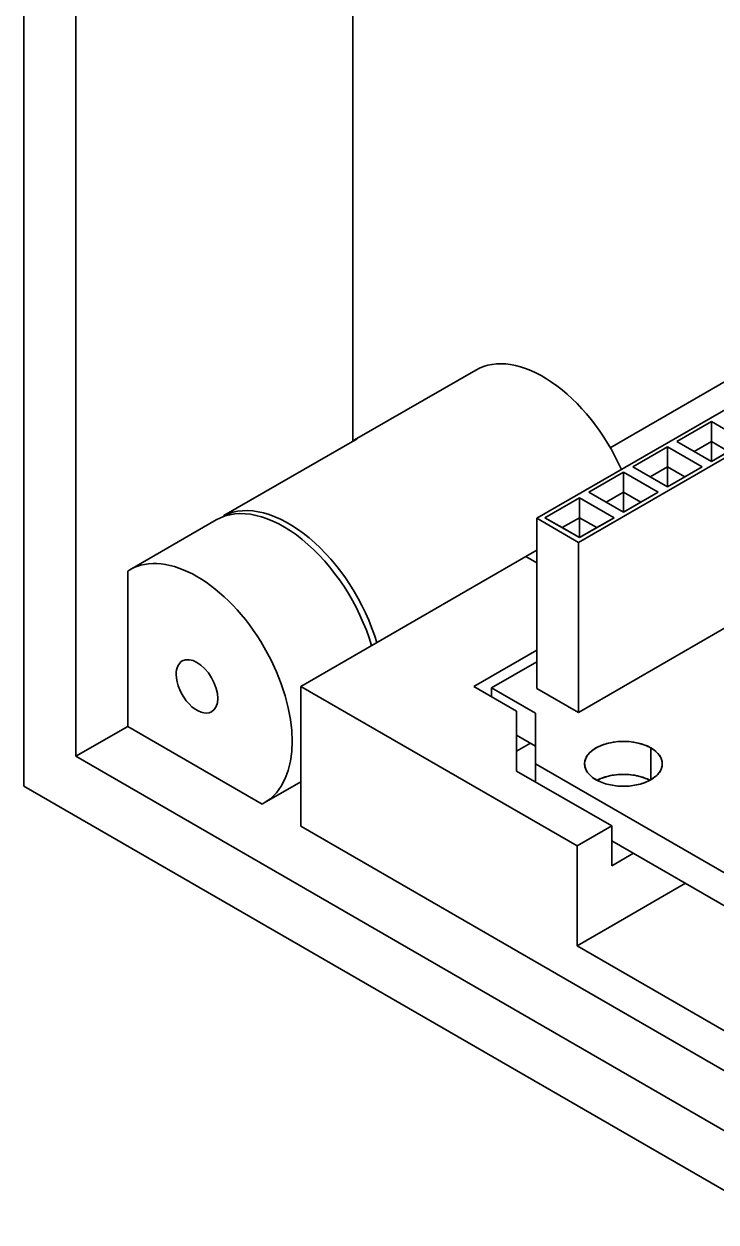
# Model space of a CAD drawing. Extents: x 146 to 1134, y 78 to 926.
# Drawn here: x 754.61 to 782.9, y 819.97 to 868.93 of the extents above; entities that cross this region are included whole.
import ezdxf

# ---------------------------------------------------------------- set-up
doc = ezdxf.new("R2010")
doc.units = 0

msp = doc.modelspace()

# ---------------------------------------------------------------- linework, layer by layer
at = {"color": 7, "lineweight": 35}
for p, q in [((754.612, 894.001), (754.612, 837.781)), ((756.733, 890.326), (756.733, 839.006)), ((768.047, 883.794), (768.047, 853.295)), ((768.047, 883.794), (768.047, 853.295)), ((778.575, 851.616), (796.048, 861.704)), ((817.403, 803.978), (756.733, 839.006)), ((798.69, 825.323), (775.521, 838.7)), ((798.69, 825.323), (775.521, 838.7)), ((828.01, 795.405), (754.612, 837.781)), ((811.605, 809.775), (765.926, 836.148))]:
    msp.add_line(p, q, dxfattribs=at)
at = {"color": 7, "lineweight": 35, "ltscale": 0.311085}
for p, q in [((786.343, 854.954), (775.567, 848.732)), ((786.343, 854.954), (775.567, 848.732)), ((788.047, 847.022), (777.271, 840.8)), ((777.271, 840.8), (788.047, 847.022))]:
    msp.add_line(p, q, dxfattribs=at)
at = {"color": 7, "lineweight": 35, "ltscale": 0.142896}
msp.add_line((773.075, 854.792), (768.125, 851.934), dxfattribs=at)
at = {"color": 7, "lineweight": 35, "ltscale": 0.311086}
msp.add_line((777.271, 847.748), (788.047, 853.97), dxfattribs=at)
msp.add_line((777.271, 847.748), (788.047, 853.97), dxfattribs=at)
at = {"color": 7, "lineweight": 35, "ltscale": 0.035213}
msp.add_line((768.047, 851.886), (768.047, 853.295), dxfattribs=at)
msp.add_line((768.047, 851.886), (768.047, 853.295), dxfattribs=at)
at = {"color": 7, "lineweight": 35, "ltscale": 0.040824}
for p, q in [((781.291, 851.87), (782.705, 852.686)), ((782.705, 852.686), (781.291, 851.87)), ((782.323, 850.833), (780.909, 850.016)), ((780.909, 850.016), (782.323, 850.833)), ((777.317, 849.575), (778.731, 848.759)), ((778.731, 848.759), (777.317, 849.575)), ((779.113, 848.979), (777.699, 849.796)), ((777.699, 849.796), (779.113, 848.979)), ((777.217, 835.344), (778.631, 836.161)), ((777.217, 831.262), (778.631, 832.078))]:
    msp.add_line(p, q, dxfattribs=at)
at = {"color": 7, "lineweight": 35, "ltscale": 0.040825}
for p, q in [((782.705, 852.686), (784.119, 851.87)), ((784.119, 851.87), (782.705, 852.686)), ((780.909, 851.649), (782.323, 850.833)), ((782.323, 850.833), (780.909, 851.649)), ((782.705, 851.053), (781.291, 851.87)), ((781.291, 851.87), (782.705, 851.053)), ((777.699, 849.796), (779.113, 850.612)), ((779.113, 850.612), (777.699, 849.796)), ((780.909, 850.016), (779.495, 850.833)), ((779.495, 850.833), (780.909, 850.016)), ((775.903, 848.759), (777.317, 849.575)), ((777.317, 849.575), (775.903, 848.759)), ((780.527, 849.796), (779.113, 848.979)), ((779.113, 848.979), (780.527, 849.796)), ((778.731, 848.759), (777.317, 847.942)), ((777.317, 847.942), (778.731, 848.759)), ((778.631, 834.528), (778.631, 836.161))]:
    msp.add_line(p, q, dxfattribs=at)
at = {"color": 7, "lineweight": 35, "ltscale": 0.020412}
for p, q in [((782.705, 852.686), (782.705, 851.87)), ((782.705, 851.87), (782.705, 852.686)), ((781.291, 851.87), (781.998, 851.461)), ((781.998, 851.461), (782.705, 851.87)), ((781.998, 851.461), (782.705, 851.87)), ((782.705, 851.053), (781.998, 851.461)), ((780.202, 850.425), (780.909, 850.833)), ((780.202, 850.425), (780.909, 850.833)), ((780.909, 850.833), (781.616, 850.425)), ((780.909, 850.016), (780.909, 850.833)), ((780.909, 850.833), (781.616, 850.425)), ((780.909, 850.833), (780.909, 850.016)), ((781.616, 850.425), (782.323, 850.833)), ((780.909, 850.016), (780.202, 850.425)), ((781.616, 850.425), (780.909, 850.016)), ((777.317, 849.575), (777.317, 848.759)), ((777.317, 848.759), (777.317, 849.575)), ((777.699, 849.796), (778.406, 849.388)), ((778.406, 849.388), (779.113, 849.796)), ((778.406, 849.388), (779.113, 849.796)), ((779.113, 848.979), (779.113, 849.796)), ((779.113, 849.796), (779.113, 848.979)), ((779.82, 849.388), (780.527, 849.796)), ((779.113, 848.979), (778.406, 849.388)), ((776.61, 848.351), (777.317, 848.759)), ((776.61, 848.351), (777.317, 848.759)), ((777.317, 848.759), (778.024, 848.351)), ((777.317, 848.759), (778.024, 848.351)), ((778.024, 848.351), (778.731, 848.759)), ((777.317, 847.942), (776.61, 848.351)), ((778.024, 848.351), (777.317, 847.942))]:
    msp.add_line(p, q, dxfattribs=at)
at = {"color": 7, "lineweight": 35, "ltscale": 0.157177}
msp.add_line((768.224, 851.987), (762.779, 848.843), dxfattribs=at)
at = {"color": 7, "lineweight": 35, "ltscale": 0.040826}
for p, q in [((779.495, 850.833), (780.909, 851.649)), ((780.909, 851.649), (779.495, 850.833)), ((784.119, 851.87), (782.705, 851.053)), ((782.705, 851.053), (784.119, 851.87)), ((779.113, 850.612), (780.527, 849.796)), ((780.527, 849.796), (779.113, 850.612)), ((777.317, 847.942), (775.903, 848.759)), ((775.903, 848.759), (777.317, 847.942))]:
    msp.add_line(p, q, dxfattribs=at)
at = {"color": 7, "lineweight": 35, "ltscale": 0.020413}
for p, q in [((780.909, 851.649), (780.909, 850.833)), ((780.909, 850.833), (780.909, 851.649)), ((782.705, 851.053), (782.705, 851.87)), ((782.705, 851.87), (782.705, 851.053)), ((779.113, 850.612), (779.113, 849.796)), ((779.113, 849.796), (779.113, 850.612)), ((779.495, 850.833), (780.202, 850.425)), ((779.82, 849.388), (779.113, 848.979)), ((777.317, 847.942), (777.317, 848.759)), ((777.317, 848.759), (777.317, 847.942)), ((774.742, 839.223), (774.742, 838.406))]:
    msp.add_line(p, q, dxfattribs=at)
at = {"color": 7, "lineweight": 35, "ltscale": 0.020414}
for p, q in [((782.705, 851.87), (783.412, 851.461)), ((782.705, 851.87), (783.412, 851.461)), ((783.412, 851.461), (782.705, 851.053)), ((779.113, 849.796), (779.82, 849.388)), ((779.113, 849.796), (779.82, 849.388)), ((775.903, 848.759), (776.61, 848.351))]:
    msp.add_line(p, q, dxfattribs=at)
at = {"color": 7, "lineweight": 35, "ltscale": 0.102052}
msp.add_line((762.468, 848.668), (758.933, 846.627), dxfattribs=at)
at = {"color": 7, "lineweight": 35, "ltscale": 0.000814819}
msp.add_line((762.779, 848.843), (762.779, 848.811), dxfattribs=at)
at = {"color": 7, "lineweight": 35, "ltscale": 0.049195}
for p, q in [((775.567, 848.732), (777.271, 847.748)), ((775.567, 848.732), (777.271, 847.748)), ((777.271, 840.8), (775.567, 841.784)), ((775.567, 841.784), (777.271, 840.8))]:
    msp.add_line(p, q, dxfattribs=at)
at = {"color": 7, "lineweight": 35, "ltscale": 0.173709}
for p, q in [((775.567, 848.732), (775.567, 841.784)), ((775.567, 841.784), (775.567, 848.732)), ((777.271, 847.748), (777.271, 840.8)), ((777.271, 840.8), (777.271, 847.748))]:
    msp.add_line(p, q, dxfattribs=at)
at = {"color": 7, "lineweight": 35, "ltscale": 0.265361}
msp.add_line((775.118, 847.171), (765.926, 841.864), dxfattribs=at)
at = {"color": 7, "lineweight": 35, "ltscale": 0.012962}
msp.add_line((775.567, 847.43), (775.118, 847.171), dxfattribs=at)
at = {"color": 7, "lineweight": 35, "ltscale": 0.012961}
msp.add_line((775.567, 846.912), (775.118, 847.171), dxfattribs=at)
msp.add_line((775.567, 846.912), (775.118, 847.171), dxfattribs=at)
at = {"color": 7, "lineweight": 35, "ltscale": 0.158705}
msp.add_line((758.854, 840.231), (758.854, 846.579), dxfattribs=at)
at = {"color": 7, "lineweight": 35, "ltscale": 0.074198}
msp.add_line((775.567, 843.348), (772.997, 841.864), dxfattribs=at)
at = {"color": 7, "lineweight": 35, "ltscale": 0.053174}
msp.add_line((773.725, 841.81), (775.567, 842.874), dxfattribs=at)
msp.add_line((773.725, 841.81), (775.567, 842.874), dxfattribs=at)
at = {"color": 7, "lineweight": 35, "ltscale": 0.325958}
msp.add_line((765.926, 841.864), (777.217, 835.344), dxfattribs=at)
at = {"color": 7, "lineweight": 35, "ltscale": 0.142886}
msp.add_line((765.926, 841.864), (765.926, 836.148), dxfattribs=at)
at = {"color": 7, "lineweight": 35, "ltscale": 0.050391}
msp.add_line((772.997, 841.864), (774.742, 840.856), dxfattribs=at)
at = {"color": 7, "lineweight": 35, "ltscale": 0.009184}
for p, q in [((773.725, 841.443), (773.725, 841.81)), ((773.725, 841.81), (773.725, 841.443))]:
    msp.add_line(p, q, dxfattribs=at)
at = {"color": 7, "lineweight": 35, "ltscale": 0.051847}
msp.add_line((775.521, 840.774), (773.725, 841.81), dxfattribs=at)
msp.add_line((775.521, 840.774), (773.725, 841.81), dxfattribs=at)
at = {"color": 7, "lineweight": 35, "ltscale": 0.061238}
msp.add_line((774.742, 840.856), (774.742, 838.406), dxfattribs=at)
at = {"color": 7, "lineweight": 35, "ltscale": 0.051848}
msp.add_line((775.521, 838.7), (775.521, 840.774), dxfattribs=at)
msp.add_line((775.521, 838.7), (775.521, 840.774), dxfattribs=at)
at = {"color": 7, "lineweight": 35, "ltscale": 0.061237}
msp.add_line((756.733, 839.006), (758.854, 840.231), dxfattribs=at)
at = {"color": 7, "lineweight": 35, "ltscale": 0.158706}
msp.add_line((764.352, 837.057), (758.854, 840.231), dxfattribs=at)
at = {"color": 7, "lineweight": 35, "ltscale": 0.022481}
for p, q in [((774.742, 839.876), (775.521, 839.426)), ((775.521, 839.426), (774.742, 839.876))]:
    msp.add_line(p, q, dxfattribs=at)
at = {"color": 7, "lineweight": 35, "ltscale": 0.01633}
msp.add_line((775.308, 839.549), (774.742, 839.223), dxfattribs=at)
at = {"color": 7, "lineweight": 35, "ltscale": 0.032405}
for p, q in [((780.236, 839.348), (780.236, 838.052)), ((780.236, 838.052), (780.236, 839.348))]:
    msp.add_line(p, q, dxfattribs=at)
at = {"color": 7, "lineweight": 35, "ltscale": 0.018575}
for p, q in [((775.521, 838.7), (775.521, 837.957)), ((775.521, 837.957), (775.521, 838.7))]:
    msp.add_line(p, q, dxfattribs=at)
at = {"color": 7, "lineweight": 35, "ltscale": 0.112267}
msp.add_line((774.742, 838.406), (778.631, 836.161), dxfattribs=at)
at = {"color": 7, "lineweight": 35, "ltscale": 0.043079}
msp.add_line((765.926, 837.962), (764.433, 837.101), dxfattribs=at)
at = {"color": 7, "lineweight": 35, "ltscale": 0.102061}
msp.add_line((777.217, 835.344), (777.217, 831.262), dxfattribs=at)
at = {"color": 7, "lineweight": 35, "ltscale": 0.427084}
for p, q in [((778.631, 835.557), (793.426, 827.015)), ((793.426, 827.015), (778.631, 835.557))]:
    msp.add_line(p, q, dxfattribs=at)
at = {"color": 7, "lineweight": 35, "ltscale": 0.025721}
msp.add_line((778.631, 834.528), (779.522, 835.042), dxfattribs=at)
at = {"color": 7, "lineweight": 35, "ltscale": 0.086958}
msp.add_line((778.631, 832.078), (781.644, 833.818), dxfattribs=at)
at = {"color": 7, "lineweight": 35, "ltscale": 0.442189}
msp.add_line((792.535, 822.418), (777.217, 831.262), dxfattribs=at)
at = {"color": 7, "lineweight": 35}
for centre, radius, start, end in [((778.387, 838.51), 0.917, 130.399, 143.9224), ((778.624, 838.236), 1.28, 119.6787, 130.5034), ((778.842, 837.859), 1.715, 110.8777, 119.7799), ((779.001, 837.451), 2.153, 103.3107, 110.959), ((779.087, 837.102), 2.513, 96.4778, 103.376), ((779.111, 836.908), 2.708, 89.965, 96.532), ((779.114, 836.893), 2.723, 83.4944, 90.0212), ((779.142, 837.122), 2.493, 76.5664, 83.5338), ((779.293, 837.661), 1.933, 60.7909, 77.1962), ((779.716, 838.393), 1.086, 37.3011, 61.4424), ((778.07, 838.699), 0.545, 160.7261, 179.8888), ((778.073, 838.701), 0.548, 180.15, 199.1976), ((778.187, 838.656), 0.669, 143.887, 160.577), ((780.043, 838.658), 0.665, 19.403, 36.247), ((780.153, 838.698), 0.548, 0.15, 19.1976), ((780.156, 838.701), 0.545, 340.7261, 359.8888), ((778.183, 838.742), 0.665, 199.403, 216.247), ((778.51, 839.007), 1.086, 217.3011, 241.4424), ((779.001, 836.104), 2.153, 103.3107, 110.959), ((779.087, 835.755), 2.513, 96.4778, 103.376), ((779.111, 835.561), 2.708, 89.965, 96.532), ((779.114, 835.546), 2.723, 83.4944, 90.0212), ((779.142, 835.774), 2.493, 76.5664, 83.5338), ((779.279, 836.274), 1.975, 62.5344, 77.0603), ((779.839, 838.889), 0.917, 310.399, 323.9224), ((780.039, 838.743), 0.669, 323.887, 340.577), ((778.934, 839.738), 1.933, 240.7909, 257.1962), ((778.861, 836.471), 1.76, 110.9568, 117.9726), ((779.084, 840.278), 2.493, 256.5664, 263.5338), ((779.112, 840.506), 2.723, 263.4944, 270.0212), ((779.115, 840.491), 2.708, 269.965, 276.532), ((779.139, 840.297), 2.513, 276.4778, 283.376), ((779.225, 839.948), 2.153, 283.3107, 290.959), ((779.384, 839.54), 1.715, 290.8777, 299.7799), ((779.602, 839.163), 1.28, 299.6787, 310.5034)]:
    msp.add_arc(centre, radius, start, end, dxfattribs=at)
for centre, major_axis, start_param, end_param in [((775.825, 850.029), (-2.75, 4.763), 4.530608, 6.283068), ((770.875, 847.171), (-2.75, 4.763), 6.283184, 6.312127), ((770.875, 847.171), (-2.75, 4.763), 6.248032, 6.283184), ((765.218, 843.905), (-2.75, 4.763), 4.316325, 6.283185), ((765.431, 844.027), (-2.75, 4.763), 4.31642, 6.248032), ((761.683, 841.864), (-2.75, 4.763), 3.14171, 6.283068), ((761.683, 841.864), (-2.75, 4.763), 6.283068, 6.312127), ((761.683, 841.864), (-0.6, 1.039), 3.141593, 6.283185), ((761.683, 841.864), (-0.6, 1.039), 6.283185, 7.068583), ((761.683, 841.864), (-0.6, 1.039), 0.785398, 3.141593), ((779.113, 838.7), (1.588, 0), 0.785398, 3.926991), ((779.113, 838.7), (1.588, 0), 3.926991, 7.068583), ((779.113, 837.352), (1.588, 0), 0.825586, 2.316481), ((761.683, 841.864), (-2.75, 4.763), 3.112651, 3.14171)]:
    msp.add_ellipse(centre, major_axis=major_axis, ratio=0.57735, start_param=start_param, end_param=end_param, dxfattribs=at)

doc.saveas('drawing.dxf')
